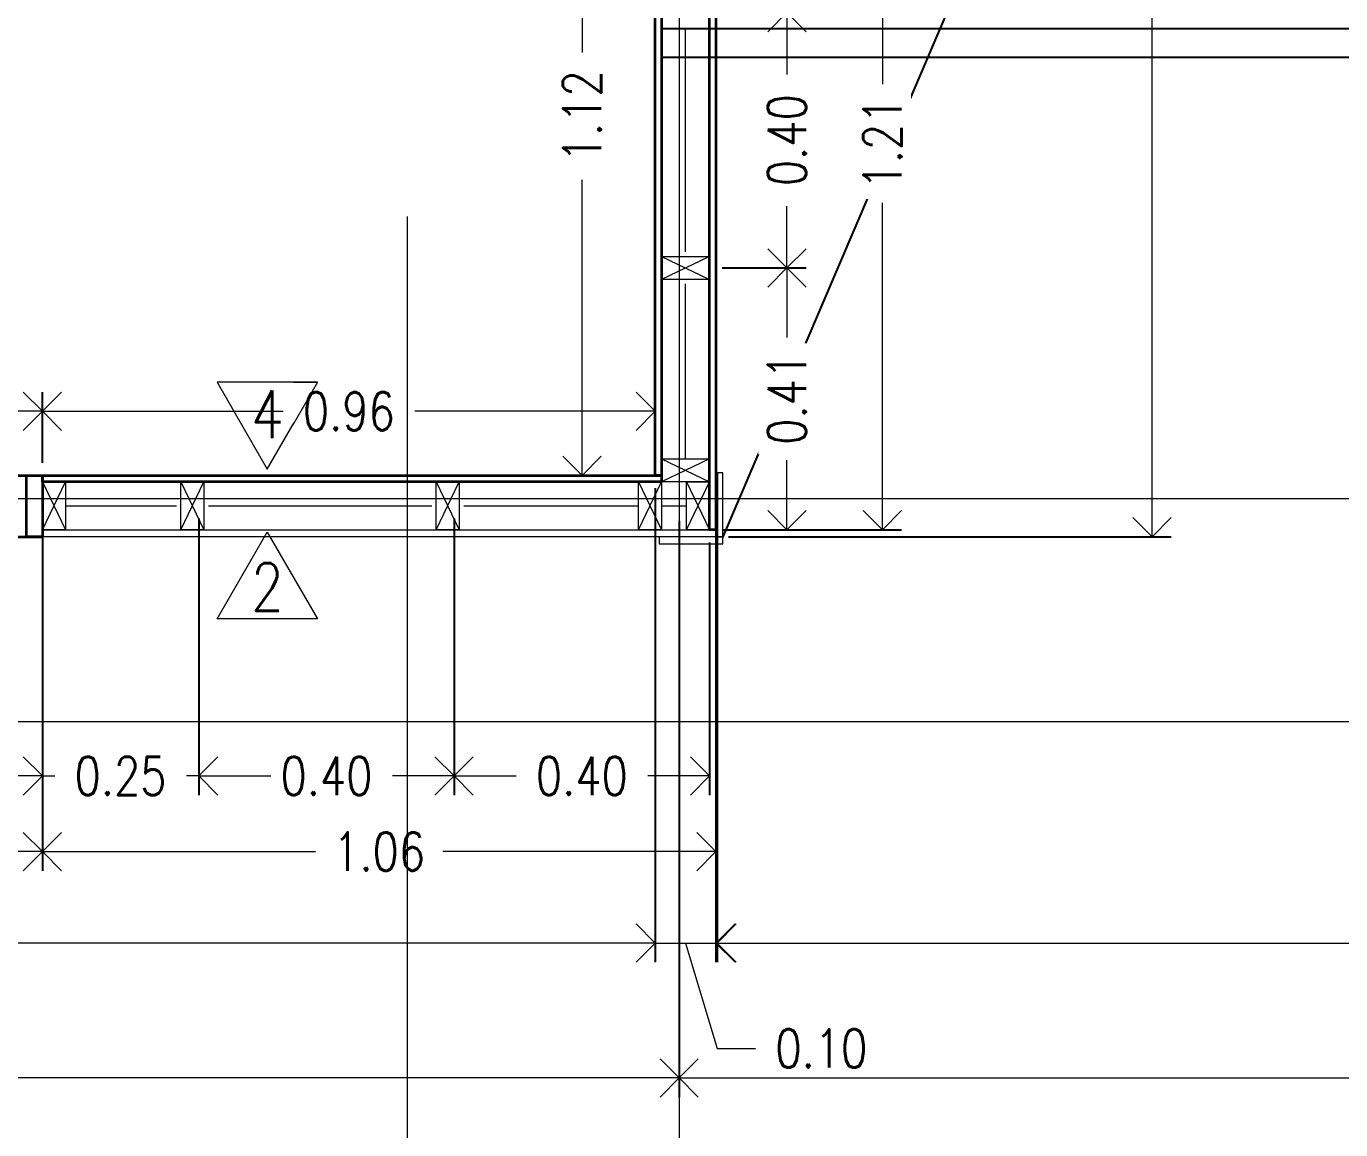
# Model space of a CAD drawing. Header units: metres. Extents: x -2 to 612, y -64 to 156.
# Drawn here: x 472.17 to 474.229, y 42.312 to 44.04 of the extents above; entities that cross this region are included whole.
import ezdxf

# ---------------------------------------------------------------- set-up
doc = ezdxf.new("R2010")
doc.units = ezdxf.units.M
doc.header["$LTSCALE"] = 5
doc.header["$MEASUREMENT"] = 0
doc.layers.get('0').update_dxf_attribs({"color": 30})
doc.layers.get('DEFPOINTS').update_dxf_attribs({"color": 210})
for name, color, linetype, lineweight in [('A-ANNO-DIMS', 3, 'Continuous', 18), ('A-ANNO-SYMB', 3, 'Continuous', 18), ('A-ANNO-TEXT', 3, 'Continuous', 18), ('A-DETL-MBND', 3, 'Continuous', 18), ('A-ELEV-IDEN', 3, 'Continuous', 18), ('A-ELEV-MBE1', 7, 'Continuous', 35), ('A-ELEV-MBE2', 4, 'Continuous', 25), ('A-SECT-MCUT', 7, 'Continuous', 35), ('A-WALL-PATT', 8, 'Continuous', 18), ('A-WALL-STUD', 3, 'Continuous', 18)]:
    doc.layers.add(name, color=color, linetype=linetype, lineweight=lineweight)
doc.styles.add('E-ROMANS', font='romans.shx', dxfattribs={"width": 0.8})
doc.dimstyles.new('E-0050_ARW_12', dxfattribs={"dimscale": 0.001, "dimtxt": 60, "dimasz": 60, "dimexe": 30, "dimexo": 20, "dimgap": 30, "dimtad": 0, "dimzin": 0, "dimdsep": 46, "dimtxsty": 'E-ROMANS', "dimblk": 'OPEN90', "dimcen": 30, "dimclrd": 256, "dimclre": 256, "dimclrt": 256, "dimadec": 0, "dimazin": 0, "dimtfac": 1, "dimtmove": 1, "dimatfit": 3, "dimldrblk": 'OPEN90', "dimfxl": 1, "dimtfill": 1, "dimtolj": 1, "dimtzin": 0, "dimlwd": -1, "dimarcsym": 0})

# ---------------------------------------------------------------- blocks, each defined once
blk = doc.blocks.new('_Open90')
at = {"color": 0, "linetype": 'ByBlock', "lineweight": -2}
for p, q in [((-0.5, 0.5), (0, 0)), ((0, 0), (-1, 0)), ((0, 0), (-0.5, -0.5))]:
    blk.add_line(p, q, dxfattribs=at)
blk = doc.blocks.new('*D614')
at = {"layer": 'A-ANNO-DIMS', "lineweight": -2, "transparency": 16777216}
for p, q in [((471.3456, 43.269), (471.3456, 42.8358)), ((472.1956, 43.279), (472.1956, 42.8358))]:
    blk.add_line(p, q, dxfattribs=at)
at = {"layer": 'A-ANNO-DIMS', "transparency": 16777216}
for p, q in [((471.4056, 42.8658), (471.6675, 42.8658)), ((472.1356, 42.8658), (471.8738, 42.8658))]:
    blk.add_line(p, q, dxfattribs=at)
at = {"layer": 'DEFPOINTS', "color": 0, "transparency": 16777216}
for p in [(471.3456, 43.289), (472.1956, 43.299), (472.1956, 42.8658)]:
    blk.add_point(p, dxfattribs=at)
at = {"layer": 'A-ANNO-DIMS', "transparency": 16777216, "xscale": 0.06, "yscale": 0.06, "zscale": 0.06, "rotation": 180}
blk.add_blockref('_Open90', (471.3456, 42.8658), dxfattribs=at)
at = {"layer": 'A-ANNO-DIMS', "transparency": 16777216, "xscale": 0.06, "yscale": 0.06, "zscale": 0.06}
blk.add_blockref('_Open90', (472.1956, 42.8658), dxfattribs=at)
at = {"layer": 'A-ANNO-DIMS', "transparency": 16777216, "insert": (471.7706, 42.8658), "char_height": 0.06, "attachment_point": 5, "style": 'E-ROMANS', "bg_fill": 3, "box_fill_scale": 1.25, "bg_fill_color": 256, "bg_fill_true_color": 13158600, "bg_fill_transparency": 0}
blk.add_mtext('\\A1;0.85', dxfattribs=at)
blk = doc.blocks.new('*D615')
at = {"layer": 'A-ANNO-DIMS', "lineweight": -2, "transparency": 16777216}
for p, q in [((472.1956, 43.279), (472.1956, 42.8358)), ((472.4406, 43.269), (472.4406, 42.8358))]:
    blk.add_line(p, q, dxfattribs=at)
at = {"layer": 'A-ANNO-DIMS', "transparency": 16777216}
for p, q in [((472.1356, 42.8658), (472.0756, 42.8658)), ((472.1956, 42.8658), (472.215, 42.8658)), ((472.4406, 42.8658), (472.4213, 42.8658)), ((472.5006, 42.8658), (472.5606, 42.8658))]:
    blk.add_line(p, q, dxfattribs=at)
at = {"layer": 'DEFPOINTS', "color": 0, "transparency": 16777216}
for p in [(472.1956, 43.299), (472.4406, 43.289), (472.4406, 42.8658)]:
    blk.add_point(p, dxfattribs=at)
at = {"layer": 'A-ANNO-DIMS', "transparency": 16777216, "xscale": 0.06, "yscale": 0.06, "zscale": 0.06}
blk.add_blockref('_Open90', (472.1956, 42.8658), dxfattribs=at)
at = {"layer": 'A-ANNO-DIMS', "transparency": 16777216, "xscale": 0.06, "yscale": 0.06, "zscale": 0.06, "rotation": 180}
blk.add_blockref('_Open90', (472.4406, 42.8658), dxfattribs=at)
at = {"layer": 'A-ANNO-DIMS', "transparency": 16777216, "insert": (472.3181, 42.8658), "char_height": 0.06, "attachment_point": 5, "style": 'E-ROMANS', "bg_fill": 3, "box_fill_scale": 1.25, "bg_fill_color": 256, "bg_fill_true_color": 13158600, "bg_fill_transparency": 0}
blk.add_mtext('\\A1;0.25', dxfattribs=at)
blk = doc.blocks.new('*D616')
at = {"layer": 'A-ANNO-DIMS', "lineweight": -2, "transparency": 16777216}
for p, q in [((472.4406, 43.269), (472.4406, 42.8358)), ((472.8406, 43.269), (472.8406, 42.8358))]:
    blk.add_line(p, q, dxfattribs=at)
at = {"layer": 'A-ANNO-DIMS', "transparency": 16777216}
for p, q in [((472.5006, 42.8658), (472.5375, 42.8658)), ((472.7806, 42.8658), (472.7438, 42.8658))]:
    blk.add_line(p, q, dxfattribs=at)
at = {"layer": 'DEFPOINTS', "color": 0, "transparency": 16777216}
for p in [(472.4406, 43.289), (472.8406, 43.289), (472.8406, 42.8658)]:
    blk.add_point(p, dxfattribs=at)
at = {"layer": 'A-ANNO-DIMS', "transparency": 16777216, "xscale": 0.06, "yscale": 0.06, "zscale": 0.06, "rotation": 180}
blk.add_blockref('_Open90', (472.4406, 42.8658), dxfattribs=at)
at = {"layer": 'A-ANNO-DIMS', "transparency": 16777216, "xscale": 0.06, "yscale": 0.06, "zscale": 0.06}
blk.add_blockref('_Open90', (472.8406, 42.8658), dxfattribs=at)
at = {"layer": 'A-ANNO-DIMS', "transparency": 16777216, "insert": (472.6406, 42.8658), "char_height": 0.06, "attachment_point": 5, "style": 'E-ROMANS', "bg_fill": 3, "box_fill_scale": 1.25, "bg_fill_color": 256, "bg_fill_true_color": 13158600, "bg_fill_transparency": 0}
blk.add_mtext('\\A1;0.40', dxfattribs=at)
blk = doc.blocks.new('*D617')
at = {"layer": 'A-ANNO-DIMS', "lineweight": -2, "transparency": 16777216}
for p, q in [((472.8406, 43.269), (472.8406, 42.8358)), ((473.2406, 43.2315), (473.2406, 42.8358))]:
    blk.add_line(p, q, dxfattribs=at)
at = {"layer": 'A-ANNO-DIMS', "transparency": 16777216}
for p, q in [((472.9006, 42.8658), (472.9375, 42.8658)), ((473.1806, 42.8658), (473.1438, 42.8658))]:
    blk.add_line(p, q, dxfattribs=at)
at = {"layer": 'DEFPOINTS', "color": 0, "transparency": 16777216}
for p in [(472.8406, 43.289), (473.2406, 43.2515), (473.2406, 42.8658)]:
    blk.add_point(p, dxfattribs=at)
at = {"layer": 'A-ANNO-DIMS', "transparency": 16777216, "xscale": 0.06, "yscale": 0.06, "zscale": 0.06, "rotation": 180}
blk.add_blockref('_Open90', (472.8406, 42.8658), dxfattribs=at)
at = {"layer": 'A-ANNO-DIMS', "transparency": 16777216, "xscale": 0.06, "yscale": 0.06, "zscale": 0.06}
blk.add_blockref('_Open90', (473.2406, 42.8658), dxfattribs=at)
at = {"layer": 'A-ANNO-DIMS', "transparency": 16777216, "insert": (473.0406, 42.8658), "char_height": 0.06, "attachment_point": 5, "style": 'E-ROMANS', "bg_fill": 3, "box_fill_scale": 1.25, "bg_fill_color": 256, "bg_fill_true_color": 13158600, "bg_fill_transparency": 0}
blk.add_mtext('\\A1;0.40', dxfattribs=at)
blk = doc.blocks.new('*D619')
at = {"layer": 'A-ANNO-DIMS', "lineweight": -2, "transparency": 16777216}
for p, q in [((472.1956, 43.2305), (472.1956, 42.7173)), ((473.2506, 43.2305), (473.2506, 42.7173))]:
    blk.add_line(p, q, dxfattribs=at)
at = {"layer": 'A-ANNO-DIMS', "transparency": 16777216}
for p, q in [((472.2556, 42.7473), (472.6234, 42.7473)), ((473.1906, 42.7473), (472.8228, 42.7473))]:
    blk.add_line(p, q, dxfattribs=at)
at = {"layer": 'DEFPOINTS', "color": 0, "transparency": 16777216}
for p in [(472.1956, 43.2505), (473.2506, 43.2505), (473.2506, 42.7473)]:
    blk.add_point(p, dxfattribs=at)
at = {"layer": 'A-ANNO-DIMS', "transparency": 16777216, "xscale": 0.06, "yscale": 0.06, "zscale": 0.06, "rotation": 180}
blk.add_blockref('_Open90', (472.1956, 42.7473), dxfattribs=at)
at = {"layer": 'A-ANNO-DIMS', "transparency": 16777216, "xscale": 0.06, "yscale": 0.06, "zscale": 0.06}
blk.add_blockref('_Open90', (473.2506, 42.7473), dxfattribs=at)
at = {"layer": 'A-ANNO-DIMS', "transparency": 16777216, "insert": (472.7231, 42.7473), "char_height": 0.06, "attachment_point": 5, "style": 'E-ROMANS', "bg_fill": 3, "box_fill_scale": 1.25, "bg_fill_color": 256, "bg_fill_true_color": 13158600, "bg_fill_transparency": 0}
blk.add_mtext('\\A1;1.06', dxfattribs=at)
blk = doc.blocks.new('*D620')
at = {"layer": 'A-ANNO-DIMS', "lineweight": -2, "transparency": 16777216}
for p, q in [((471.3456, 43.2415), (471.3456, 42.7173)), ((472.1956, 43.2415), (472.1956, 42.7173))]:
    blk.add_line(p, q, dxfattribs=at)
at = {"layer": 'A-ANNO-DIMS', "transparency": 16777216}
for p, q in [((471.4056, 42.7473), (471.6675, 42.7473)), ((472.1356, 42.7473), (471.8738, 42.7473))]:
    blk.add_line(p, q, dxfattribs=at)
at = {"layer": 'DEFPOINTS', "color": 0, "transparency": 16777216}
for p in [(471.3456, 43.2615), (472.1956, 43.2615), (472.1956, 42.7473)]:
    blk.add_point(p, dxfattribs=at)
at = {"layer": 'A-ANNO-DIMS', "transparency": 16777216, "xscale": 0.06, "yscale": 0.06, "zscale": 0.06, "rotation": 180}
blk.add_blockref('_Open90', (471.3456, 42.7473), dxfattribs=at)
at = {"layer": 'A-ANNO-DIMS', "transparency": 16777216, "xscale": 0.06, "yscale": 0.06, "zscale": 0.06}
blk.add_blockref('_Open90', (472.1956, 42.7473), dxfattribs=at)
at = {"layer": 'A-ANNO-DIMS', "transparency": 16777216, "insert": (471.7706, 42.7473), "char_height": 0.06, "attachment_point": 5, "style": 'E-ROMANS', "bg_fill": 3, "box_fill_scale": 1.25, "bg_fill_color": 256, "bg_fill_true_color": 13158600, "bg_fill_transparency": 0}
blk.add_mtext('\\A1;0.85', dxfattribs=at)
blk = doc.blocks.new('*D621')
at = {"layer": 'A-ANNO-DIMS', "lineweight": -2, "transparency": 16777216}
for p, q in [((470.1456, 43.3265), (470.1456, 42.5741)), ((473.1556, 43.3165), (473.1556, 42.5741))]:
    blk.add_line(p, q, dxfattribs=at)
at = {"layer": 'A-ANNO-DIMS', "transparency": 16777216}
for p, q in [((470.2056, 42.6041), (471.5543, 42.6041)), ((473.0956, 42.6041), (471.7469, 42.6041))]:
    blk.add_line(p, q, dxfattribs=at)
at = {"layer": 'DEFPOINTS', "color": 0, "transparency": 16777216}
for p in [(470.1456, 43.3465), (473.1556, 43.3365), (473.1556, 42.6041)]:
    blk.add_point(p, dxfattribs=at)
at = {"layer": 'A-ANNO-DIMS', "transparency": 16777216, "xscale": 0.06, "yscale": 0.06, "zscale": 0.06, "rotation": 180}
blk.add_blockref('_Open90', (470.1456, 42.6041), dxfattribs=at)
at = {"layer": 'A-ANNO-DIMS', "transparency": 16777216, "xscale": 0.06, "yscale": 0.06, "zscale": 0.06}
blk.add_blockref('_Open90', (473.1556, 42.6041), dxfattribs=at)
at = {"layer": 'A-ANNO-DIMS', "transparency": 16777216, "insert": (471.6506, 42.6041), "char_height": 0.06, "attachment_point": 5, "style": 'E-ROMANS', "bg_fill": 3, "box_fill_scale": 1.25, "bg_fill_color": 256, "bg_fill_true_color": 13158600, "bg_fill_transparency": 0}
blk.add_mtext('\\A1;3.01', dxfattribs=at)
blk = doc.blocks.new('*D622')
at = {"layer": 'A-ANNO-DIMS', "lineweight": -2, "transparency": 16777216}
for p, q in [((473.2526, 43.3405), (473.2526, 42.5741)), ((476.2526, 42.9415), (476.2526, 42.5741))]:
    blk.add_line(p, q, dxfattribs=at)
at = {"layer": 'A-ANNO-DIMS', "transparency": 16777216}
for p, q in [((473.3126, 42.6041), (474.6495, 42.6041)), ((476.1926, 42.6041), (474.8558, 42.6041))]:
    blk.add_line(p, q, dxfattribs=at)
at = {"layer": 'DEFPOINTS', "color": 0, "transparency": 16777216}
for p in [(473.2526, 43.3605), (476.2526, 42.9615), (476.2526, 42.6041)]:
    blk.add_point(p, dxfattribs=at)
at = {"layer": 'A-ANNO-DIMS', "transparency": 16777216, "xscale": 0.06, "yscale": 0.06, "zscale": 0.06, "rotation": 180}
blk.add_blockref('_Open90', (473.2526, 42.6041), dxfattribs=at)
at = {"layer": 'A-ANNO-DIMS', "transparency": 16777216, "xscale": 0.06, "yscale": 0.06, "zscale": 0.06}
blk.add_blockref('_Open90', (476.2526, 42.6041), dxfattribs=at)
at = {"layer": 'A-ANNO-DIMS', "transparency": 16777216, "insert": (474.7526, 42.6041), "char_height": 0.06, "attachment_point": 5, "style": 'E-ROMANS', "bg_fill": 3, "box_fill_scale": 1.25, "bg_fill_color": 256, "bg_fill_true_color": 13158600, "bg_fill_transparency": 0}
blk.add_mtext('\\A1;3.00', dxfattribs=at)
blk = doc.blocks.new('*D1163')
at = {"layer": 'A-ANNO-DIMS', "lineweight": -2, "transparency": 16777216}
for p, q in [((473.2606, 43.6615), (473.3919, 43.6615)), ((473.2606, 43.2515), (473.3919, 43.2515))]:
    blk.add_line(p, q, dxfattribs=at)
at = {"layer": 'A-ANNO-DIMS', "transparency": 16777216}
for p, q in [((473.3619, 43.6015), (473.3619, 43.5528)), ((473.3619, 43.3115), (473.3619, 43.3603))]:
    blk.add_line(p, q, dxfattribs=at)
at = {"layer": 'DEFPOINTS', "color": 0, "transparency": 16777216}
for p in [(473.2406, 43.6615), (473.3619, 43.6615), (473.2406, 43.2515)]:
    blk.add_point(p, dxfattribs=at)
at = {"layer": 'A-ANNO-DIMS', "transparency": 16777216, "xscale": 0.06, "yscale": 0.06, "zscale": 0.06}
for p, rotation in [((473.3619, 43.6615), 90), ((473.3619, 43.2515), 270)]:
    blk.add_blockref('_Open90', p, dxfattribs=dict(at, rotation=rotation))
at = {"layer": 'A-ANNO-DIMS', "transparency": 16777216, "insert": (473.3619, 43.4565), "char_height": 0.06, "attachment_point": 5, "rotation": 90, "style": 'E-ROMANS', "bg_fill": 3, "box_fill_scale": 1.25, "bg_fill_color": 256, "bg_fill_true_color": 13158600, "bg_fill_transparency": 0}
blk.add_mtext('\\A1;0.41', dxfattribs=at)
blk = doc.blocks.new('*D623')
at = {"layer": 'A-ANNO-DIMS', "lineweight": -2, "transparency": 16777216}
for p, q in [((473.2231, 44.0615), (473.3919, 44.0615)), ((473.2606, 43.6615), (473.3919, 43.6615))]:
    blk.add_line(p, q, dxfattribs=at)
at = {"layer": 'A-ANNO-DIMS', "transparency": 16777216}
for p, q in [((473.3619, 44.0015), (473.3619, 43.9647)), ((473.3619, 43.7215), (473.3619, 43.7584))]:
    blk.add_line(p, q, dxfattribs=at)
at = {"layer": 'DEFPOINTS', "color": 0, "transparency": 16777216}
for p in [(473.2031, 44.0615), (473.3619, 44.0615), (473.2406, 43.6615)]:
    blk.add_point(p, dxfattribs=at)
at = {"layer": 'A-ANNO-DIMS', "transparency": 16777216, "xscale": 0.06, "yscale": 0.06, "zscale": 0.06}
for p, rotation in [((473.3619, 44.0615), 90), ((473.3619, 43.6615), 270)]:
    blk.add_blockref('_Open90', p, dxfattribs=dict(at, rotation=rotation))
at = {"layer": 'A-ANNO-DIMS', "transparency": 16777216, "insert": (473.3619, 43.8615), "char_height": 0.06, "attachment_point": 5, "rotation": 90, "style": 'E-ROMANS', "bg_fill": 3, "box_fill_scale": 1.25, "bg_fill_color": 256, "bg_fill_true_color": 13158600, "bg_fill_transparency": 0}
blk.add_mtext('\\A1;0.40', dxfattribs=at)
blk = doc.blocks.new('*D1164')
at = {"layer": 'A-ANNO-DIMS', "lineweight": -2, "transparency": 16777216}
for p, q in [((473.2706, 44.4615), (473.5414, 44.4615)), ((473.2706, 43.2515), (473.5414, 43.2515))]:
    blk.add_line(p, q, dxfattribs=at)
at = {"layer": 'A-ANNO-DIMS', "transparency": 16777216}
for p, q in [((473.5114, 44.4015), (473.5114, 43.9494)), ((473.5114, 43.3115), (473.5114, 43.7637))]:
    blk.add_line(p, q, dxfattribs=at)
at = {"layer": 'DEFPOINTS', "color": 0, "transparency": 16777216}
for p in [(473.2506, 44.4615), (473.5114, 44.4615), (473.2506, 43.2515)]:
    blk.add_point(p, dxfattribs=at)
at = {"layer": 'A-ANNO-DIMS', "transparency": 16777216, "xscale": 0.06, "yscale": 0.06, "zscale": 0.06}
for p, rotation in [((473.5114, 44.4615), 90), ((473.5114, 43.2515), 270)]:
    blk.add_blockref('_Open90', p, dxfattribs=dict(at, rotation=rotation))
at = {"layer": 'A-ANNO-DIMS', "transparency": 16777216, "insert": (473.5114, 43.8565), "char_height": 0.06, "attachment_point": 5, "rotation": 90, "style": 'E-ROMANS', "bg_fill": 3, "box_fill_scale": 1.25, "bg_fill_color": 256, "bg_fill_true_color": 13158600, "bg_fill_transparency": 0}
blk.add_mtext('\\A1;1.21', dxfattribs=at)
blk = doc.blocks.new('*D1178')
at = {"layer": 'A-ANNO-DIMS', "lineweight": -2, "transparency": 16777216}
for p, q in [((473.1356, 44.4615), (473.0109, 44.4615)), ((473.1356, 43.3365), (473.0109, 43.3365))]:
    blk.add_line(p, q, dxfattribs=at)
at = {"layer": 'A-ANNO-DIMS', "transparency": 16777216}
for p, q in [((473.0409, 44.4015), (473.0409, 43.9988)), ((473.0409, 43.3965), (473.0409, 43.7993))]:
    blk.add_line(p, q, dxfattribs=at)
at = {"layer": 'DEFPOINTS', "color": 0, "transparency": 16777216}
for p in [(473.0409, 44.4615), (473.1556, 44.4615), (473.1556, 43.3365)]:
    blk.add_point(p, dxfattribs=at)
at = {"layer": 'A-ANNO-DIMS', "transparency": 16777216, "xscale": 0.06, "yscale": 0.06, "zscale": 0.06}
for p, rotation in [((473.0409, 44.4615), 90), ((473.0409, 43.3365), 270)]:
    blk.add_blockref('_Open90', p, dxfattribs=dict(at, rotation=rotation))
at = {"layer": 'A-ANNO-DIMS', "transparency": 16777216, "insert": (473.0409, 43.899), "char_height": 0.06, "attachment_point": 5, "rotation": 90, "style": 'E-ROMANS', "bg_fill": 3, "box_fill_scale": 1.25, "bg_fill_color": 256, "bg_fill_true_color": 13158600, "bg_fill_transparency": 0}
blk.add_mtext('\\A1;1.12', dxfattribs=at)
blk = doc.blocks.new('*D1184')
at = {"layer": 'A-ANNO-DIMS', "lineweight": -2, "transparency": 16777216}
for p, q in [((472.1956, 43.3565), (472.1956, 43.467)), ((473.1556, 43.3565), (473.1556, 43.467))]:
    blk.add_line(p, q, dxfattribs=at)
at = {"layer": 'A-ANNO-DIMS', "transparency": 16777216}
for p, q in [((472.2556, 43.437), (472.5725, 43.437)), ((473.0956, 43.437), (472.7788, 43.437))]:
    blk.add_line(p, q, dxfattribs=at)
at = {"layer": 'DEFPOINTS', "color": 0, "transparency": 16777216}
for p in [(473.1556, 43.437), (472.1956, 43.3365), (473.1556, 43.3365)]:
    blk.add_point(p, dxfattribs=at)
at = {"layer": 'A-ANNO-DIMS', "transparency": 16777216, "xscale": 0.06, "yscale": 0.06, "zscale": 0.06, "rotation": 180}
blk.add_blockref('_Open90', (472.1956, 43.437), dxfattribs=at)
at = {"layer": 'A-ANNO-DIMS', "transparency": 16777216, "xscale": 0.06, "yscale": 0.06, "zscale": 0.06}
blk.add_blockref('_Open90', (473.1556, 43.437), dxfattribs=at)
at = {"layer": 'A-ANNO-DIMS', "transparency": 16777216, "insert": (472.6756, 43.437), "char_height": 0.06, "attachment_point": 5, "style": 'E-ROMANS', "bg_fill": 3, "box_fill_scale": 1.25, "bg_fill_color": 256, "bg_fill_true_color": 13158600, "bg_fill_transparency": 0}
blk.add_mtext('\\A1;0.96', dxfattribs=at)
blk = doc.blocks.new('*D1150')
at = {"layer": 'A-ANNO-DIMS', "lineweight": -2, "transparency": 16777216}
for p, q in [((471.3456, 43.3565), (471.3456, 43.467)), ((472.1956, 43.3566), (472.1956, 43.467))]:
    blk.add_line(p, q, dxfattribs=at)
at = {"layer": 'A-ANNO-DIMS', "transparency": 16777216}
for p, q in [((471.4056, 43.437), (471.6675, 43.437)), ((472.1356, 43.437), (471.8737, 43.437))]:
    blk.add_line(p, q, dxfattribs=at)
at = {"layer": 'DEFPOINTS', "color": 0, "transparency": 16777216}
for p in [(472.1956, 43.437), (471.3456, 43.3365), (472.1956, 43.3366)]:
    blk.add_point(p, dxfattribs=at)
at = {"layer": 'A-ANNO-DIMS', "transparency": 16777216, "xscale": 0.06, "yscale": 0.06, "zscale": 0.06, "rotation": 180}
blk.add_blockref('_Open90', (471.3456, 43.437), dxfattribs=at)
at = {"layer": 'A-ANNO-DIMS', "transparency": 16777216, "xscale": 0.06, "yscale": 0.06, "zscale": 0.06}
blk.add_blockref('_Open90', (472.1956, 43.437), dxfattribs=at)
at = {"layer": 'A-ANNO-DIMS', "transparency": 16777216, "insert": (471.7706, 43.437), "char_height": 0.06, "attachment_point": 5, "style": 'E-ROMANS', "bg_fill": 3, "box_fill_scale": 1.25, "bg_fill_color": 256, "bg_fill_true_color": 13158600, "bg_fill_transparency": 0}
blk.add_mtext('\\A1;0.85', dxfattribs=at)
blk = doc.blocks.new('*D1160')
at = {"layer": 'A-ANNO-DIMS', "lineweight": -2, "transparency": 16777216}
for p, q in [((473.2706, 50.2595), (473.9639, 50.2595)), ((473.2706, 43.2405), (473.9639, 43.2405))]:
    blk.add_line(p, q, dxfattribs=at)
at = {"layer": 'A-ANNO-DIMS', "transparency": 16777216}
for p, q in [((473.9339, 50.1995), (473.9339, 46.8532)), ((473.9339, 43.3005), (473.9339, 46.6469))]:
    blk.add_line(p, q, dxfattribs=at)
at = {"layer": 'DEFPOINTS', "color": 0, "transparency": 16777216}
for p in [(473.2506, 50.2595), (473.2506, 43.2405), (473.9339, 43.2405)]:
    blk.add_point(p, dxfattribs=at)
at = {"layer": 'A-ANNO-DIMS', "transparency": 16777216, "xscale": 0.06, "yscale": 0.06, "zscale": 0.06}
for p, rotation in [((473.9339, 50.2595), 90), ((473.9339, 43.2405), 270)]:
    blk.add_blockref('_Open90', p, dxfattribs=dict(at, rotation=rotation))
at = {"layer": 'A-ANNO-DIMS', "transparency": 16777216, "insert": (473.9339, 46.75), "char_height": 0.06, "attachment_point": 5, "rotation": 90, "style": 'E-ROMANS', "bg_fill": 3, "box_fill_scale": 1.25, "bg_fill_color": 256, "bg_fill_true_color": 13158600, "bg_fill_transparency": 0}
blk.add_mtext('\\A1;7.02', dxfattribs=at)
blk = doc.blocks.new('*D848')
at = {"layer": 'A-ANNO-DIMS', "lineweight": -2, "transparency": 16777216}
for p, q in [((473.1931, 43.2655), (473.1931, 42.3628)), ((470.0961, 42.9775), (470.0961, 42.3628))]:
    blk.add_line(p, q, dxfattribs=at)
at = {"layer": 'A-ANNO-DIMS', "transparency": 16777216}
for p, q in [((470.1561, 42.3928), (471.5415, 42.3928)), ((473.1331, 42.3928), (471.7478, 42.3928))]:
    blk.add_line(p, q, dxfattribs=at)
at = {"layer": 'DEFPOINTS', "color": 0, "transparency": 16777216}
for p in [(473.1931, 43.2855), (470.0961, 42.9975), (473.1931, 42.3928)]:
    blk.add_point(p, dxfattribs=at)
at = {"layer": 'A-ANNO-DIMS', "transparency": 16777216, "xscale": 0.06, "yscale": 0.06, "zscale": 0.06, "rotation": 180}
blk.add_blockref('_Open90', (470.0961, 42.3928), dxfattribs=at)
at = {"layer": 'A-ANNO-DIMS', "transparency": 16777216, "xscale": 0.06, "yscale": 0.06, "zscale": 0.06}
blk.add_blockref('_Open90', (473.1931, 42.3928), dxfattribs=at)
at = {"layer": 'A-ANNO-DIMS', "transparency": 16777216, "insert": (471.6446, 42.3928), "char_height": 0.06, "attachment_point": 5, "style": 'E-ROMANS', "bg_fill": 3, "box_fill_scale": 1.25, "bg_fill_color": 256, "bg_fill_true_color": 13158600, "bg_fill_transparency": 0}
blk.add_mtext('\\A1;3.10', dxfattribs=at)
blk = doc.blocks.new('*D849')
at = {"layer": 'A-ANNO-DIMS', "lineweight": -2, "transparency": 16777216}
for p, q in [((473.1931, 43.2655), (473.1931, 42.3628)), ((476.2901, 42.9775), (476.2901, 42.3628))]:
    blk.add_line(p, q, dxfattribs=at)
at = {"layer": 'A-ANNO-DIMS', "transparency": 16777216}
for p, q in [((473.2531, 42.3928), (474.6385, 42.3928)), ((476.2301, 42.3928), (474.8448, 42.3928))]:
    blk.add_line(p, q, dxfattribs=at)
at = {"layer": 'DEFPOINTS', "color": 0, "transparency": 16777216}
for p in [(473.1931, 43.2855), (476.2901, 42.9975), (476.2901, 42.3928)]:
    blk.add_point(p, dxfattribs=at)
at = {"layer": 'A-ANNO-DIMS', "transparency": 16777216, "xscale": 0.06, "yscale": 0.06, "zscale": 0.06, "rotation": 180}
blk.add_blockref('_Open90', (473.1931, 42.3928), dxfattribs=at)
at = {"layer": 'A-ANNO-DIMS', "transparency": 16777216, "xscale": 0.06, "yscale": 0.06, "zscale": 0.06}
blk.add_blockref('_Open90', (476.2901, 42.3928), dxfattribs=at)
at = {"layer": 'A-ANNO-DIMS', "transparency": 16777216, "insert": (474.7416, 42.3928), "char_height": 0.06, "attachment_point": 5, "style": 'E-ROMANS', "bg_fill": 3, "box_fill_scale": 1.25, "bg_fill_color": 256, "bg_fill_true_color": 13158600, "bg_fill_transparency": 0}
blk.add_mtext('\\A1;3.10', dxfattribs=at)
blk = doc.blocks.new('*D1466')
at = {"layer": 'A-ANNO-DIMS', "lineweight": -2, "transparency": 16777216}
for p, q in [((473.1556, 43.3165), (473.1556, 42.5741)), ((473.2506, 43.3205), (473.2506, 42.5741))]:
    blk.add_line(p, q, dxfattribs=at)
at = {"layer": 'A-ANNO-DIMS', "transparency": 16777216}
for p, q in [((473.0956, 42.6041), (473.0356, 42.6041)), ((473.1556, 42.6041), (473.2506, 42.6041)), ((473.1556, 42.6041), (473.2506, 42.6041)), ((473.2031, 42.6041), (473.2526, 42.4391)), ((473.3106, 42.6041), (473.3706, 42.6041)), ((473.2526, 42.4391), (473.3126, 42.4391))]:
    blk.add_line(p, q, dxfattribs=at)
at = {"layer": 'DEFPOINTS', "color": 0, "transparency": 16777216}
for p in [(473.1556, 43.3365), (473.2506, 43.3405), (473.2506, 42.6041)]:
    blk.add_point(p, dxfattribs=at)
at = {"layer": 'A-ANNO-DIMS', "transparency": 16777216, "xscale": 0.06, "yscale": 0.06, "zscale": 0.06}
blk.add_blockref('_Open90', (473.1556, 42.6041), dxfattribs=at)
at = {"layer": 'A-ANNO-DIMS', "transparency": 16777216, "xscale": 0.06, "yscale": 0.06, "zscale": 0.06, "rotation": 180}
blk.add_blockref('_Open90', (473.2506, 42.6041), dxfattribs=at)
at = {"layer": 'A-ANNO-DIMS', "transparency": 16777216, "insert": (473.4158, 42.4391), "char_height": 0.06, "attachment_point": 5, "style": 'E-ROMANS', "bg_fill": 3, "box_fill_scale": 1.25, "bg_fill_color": 256, "bg_fill_true_color": 13158600, "bg_fill_transparency": 0}
blk.add_mtext('\\A1;0.10', dxfattribs=at)

msp = doc.modelspace()

# ---------------------------------------------------------------- linework, layer by layer
at = {"layer": 'A-ANNO-SYMB'}
msp.add_line((478.32254, 43.30004), (455.48822, 43.30004), dxfattribs=at)
at = {"layer": 'A-DETL-MBND'}
for points in [[(473.26161, 43.34054), (473.25061, 43.34054), (473.25061, 43.24054), (473.26161, 43.24054)], [(473.25061, 43.25154), (473.25061, 43.24054), (472.19561, 43.24054), (472.19561, 43.25154)], [(473.26161, 43.22954), (473.26161, 43.24054), (473.16161, 43.24054), (473.16161, 43.22954)]]:
    msp.add_lwpolyline(points, close=True, dxfattribs=at)
at = {"layer": 'A-ELEV-IDEN'}
msp.add_line((476.24061, 42.95052), (470.14561, 42.95053), dxfattribs=at)
at = {"layer": 'A-ELEV-MBE2', "ltscale": 7}
msp.add_line((473.26161, 43.23954), (476.24061, 50.21353), dxfattribs=at)
at = {"layer": 'A-SECT-MCUT'}
for points in [[(473.16561, 44.46154), (473.16561, 43.33654), (473.15561, 43.33654), (473.15561, 44.46154)], [(473.25061, 44.46154), (473.25061, 43.25154), (473.24061, 43.25154), (473.24061, 44.46154)], [(472.19561, 43.33654), (473.16561, 43.33654), (473.16561, 43.32654), (472.19561, 43.32654)]]:
    msp.add_lwpolyline(points, close=True, dxfattribs=at)
at = {"layer": 'A-WALL-PATT', "ltscale": 0.1}
msp.add_line((473.20311, 43.36254), (473.20311, 43.63654), dxfattribs=at)

# ---------------------------------------------------------------- next in the draw order: dimensions: what is measured, and where the dimension line sits
at = {"layer": 'A-ANNO-DIMS'}
dim = msp.add_linear_dim(base=(472.19561, 42.86581), p1=(471.34561, 43.28904), p2=(472.19561, 43.29904), dimstyle='E-0050_ARW_12', dxfattribs=at)
dim.commit()
dim.dimension.update_dxf_attribs({"geometry": '*D614', "text_midpoint": (471.77061, 42.86581)})

# ---------------------------------------------------------------- next in the draw order: dimensions: what is measured, and where the dimension line sits
dim = msp.add_linear_dim(base=(472.4406081818, 42.865805913), p1=(472.1956081818, 43.2990394916), p2=(472.4406081818, 43.2890392226), dimstyle='E-0050_ARW_12', dxfattribs=at)
dim.commit()
dim.dimension.update_dxf_attribs({"geometry": '*D615', "text_midpoint": (472.3181081818, 42.865805913)})

# ---------------------------------------------------------------- next in the draw order: dimensions: what is measured, and where the dimension line sits
dim = msp.add_linear_dim(base=(472.84061, 42.86581), p1=(472.44061, 43.28904), p2=(472.84061, 43.28904), dimstyle='E-0050_ARW_12', dxfattribs=at)
dim.commit()
dim.dimension.update_dxf_attribs({"geometry": '*D616', "text_midpoint": (472.64061, 42.86581)})

# ---------------------------------------------------------------- next in the draw order: dimensions: what is measured, and where the dimension line sits
dim = msp.add_linear_dim(base=(473.24061, 42.86581), p1=(472.84061, 43.28904), p2=(473.24061, 43.25154), dimstyle='E-0050_ARW_12', dxfattribs=at)
dim.commit()
dim.dimension.update_dxf_attribs({"geometry": '*D617', "text_midpoint": (473.04061, 42.86581)})

# ---------------------------------------------------------------- next in the draw order: dimensions: what is measured, and where the dimension line sits
dim = msp.add_linear_dim(base=(473.2506081818, 42.747256319), p1=(472.1956081818, 43.2505397607), p2=(473.2506081818, 43.2505397607), dimstyle='E-0050_ARW_12', dxfattribs=at)
dim.commit()
dim.dimension.update_dxf_attribs({"geometry": '*D619', "text_midpoint": (472.7231081818, 42.747256319)})

# ---------------------------------------------------------------- next in the draw order: dimensions: what is measured, and where the dimension line sits
for base, p1, p2, picture, middle in [((476.25262, 42.60409), (473.25261, 43.36054), (476.25262, 42.96152), '*D622', (474.75261, 42.60409)), ((472.19561, 42.74726), (471.34561, 43.26154), (472.19561, 43.26154), '*D620', (471.77061, 42.74726))]:
    dim = msp.add_linear_dim(base=base, p1=p1, p2=p2, dimstyle='E-0050_ARW_12', dxfattribs=at)
    dim.commit()
    dim.dimension.update_dxf_attribs({"geometry": picture, "text_midpoint": middle})

# ---------------------------------------------------------------- next in the draw order: dimensions: what is measured, and where the dimension line sits
dim = msp.add_linear_dim(base=(473.36191, 43.66154), p1=(473.24061, 43.25154), p2=(473.24059, 43.66154), angle=90, dimstyle='E-0050_ARW_12', dxfattribs=at)
dim.commit()
dim.dimension.update_dxf_attribs({"geometry": '*D1163', "text_midpoint": (473.36191, 43.45654)})
dim = msp.add_linear_dim(base=(473.15561, 42.60409), p1=(470.14561, 43.34654), p2=(473.15561, 43.33654), dimstyle='E-0050_ARW_12', dxfattribs=at)
dim.commit()
dim.dimension.update_dxf_attribs({"geometry": '*D621', "text_midpoint": (471.65061, 42.60409)})

# ---------------------------------------------------------------- next in the draw order: linework, layer by layer
at = {"layer": 'A-ELEV-MBE1'}
msp.add_line((471.34561, 43.24054), (472.19561, 43.24054), dxfattribs=at)

# ---------------------------------------------------------------- next in the draw order: dimensions: what is measured, and where the dimension line sits
at = {"layer": 'A-ANNO-DIMS'}
for base, p1, p2, picture, middle in [((473.040873, 44.461539), (473.155608, 43.336544), (473.155606, 44.461539), '*D1178', (473.040873, 43.899042)), ((473.36191, 44.06154), (473.24061, 43.66154), (473.20311, 44.06154), '*D623', (473.36191, 43.86154))]:
    dim = msp.add_linear_dim(base=base, p1=p1, p2=p2, angle=90, dimstyle='E-0050_ARW_12', dxfattribs=at)
    dim.commit()
    dim.dimension.update_dxf_attribs({"geometry": picture, "text_midpoint": middle})

# ---------------------------------------------------------------- next in the draw order: linework, layer by layer
at = {"layer": 'A-ANNO-SYMB'}
msp.add_line((473.19311, 52.35043), (473.19311, 41.94592), dxfattribs=at)
at = {"layer": 'A-WALL-PATT', "ltscale": 0.1}
msp.add_line((473.20311, 43.68654), (473.20311, 44.03654), dxfattribs=at)

# ---------------------------------------------------------------- next in the draw order: dimensions: what is measured, and where the dimension line sits
at = {"layer": 'A-ANNO-DIMS'}
dim = msp.add_linear_dim(base=(473.51144, 44.46154), p1=(473.25061, 43.25154), p2=(473.25061, 44.46154), angle=90, dimstyle='E-0050_ARW_12', dxfattribs=at)
dim.commit()
dim.dimension.update_dxf_attribs({"geometry": '*D1164', "text_midpoint": (473.51144, 43.85654)})
dim = msp.add_linear_dim(base=(473.15561, 43.43701), p1=(472.19561, 43.33654), p2=(473.15561, 43.33654), dimstyle='E-0050_ARW_12', dxfattribs=at)
dim.commit()
dim.dimension.update_dxf_attribs({"geometry": '*D1184', "text_midpoint": (472.67561, 43.43701)})

# ---------------------------------------------------------------- next in the draw order: linework, layer by layer
at = {"layer": 'A-ANNO-TEXT'}
msp.add_lwpolyline([(472.54795, 43.34654), (472.62639, 43.48241), (472.46951, 43.4824)], close=True, dxfattribs=at)
at = {"layer": 'A-ELEV-MBE1'}
msp.add_line((471.34561, 43.33654), (472.19561, 43.33654), dxfattribs=at)
msp.add_lwpolyline([(472.1706, 43.33654), (472.1956, 43.33654), (472.19561, 43.24054), (472.17061, 43.24054)], close=True, dxfattribs=at)

# ---------------------------------------------------------------- next in the draw order: texts
at = {"layer": 'A-ANNO-TEXT', "insert": (472.54795, 43.43229), "char_height": 0.075, "attachment_point": 5, "rotation": 0.00048, "style": 'E-ROMANS'}
msp.add_mtext('\\pi-0.45,l0.45,t0.45;4', dxfattribs=at)

# ---------------------------------------------------------------- next in the draw order: dimensions: what is measured, and where the dimension line sits
at = {"layer": 'A-ANNO-DIMS'}
dim = msp.add_linear_dim(base=(473.93391, 43.24054), p1=(473.25061, 50.25954), p2=(473.25061, 43.24054), angle=90, dimstyle='E-0050_ARW_12', dxfattribs=at)
dim.commit()
dim.dimension.update_dxf_attribs({"geometry": '*D1160', "text_midpoint": (473.93391, 46.75004)})

# ---------------------------------------------------------------- next in the draw order: linework, layer by layer
at = {"layer": 'A-ELEV-MBE2'}
for p, q in [((473.16561, 44.03652), (476.33962, 44.03652)), ((473.16561, 43.99152), (476.33962, 43.99152))]:
    msp.add_line(p, q, dxfattribs=at)
at = {"layer": 'A-WALL-STUD'}
for p, q in [((473.16559, 43.67954), (473.24059, 43.64354)), ((473.24059, 43.67954), (473.16559, 43.64354))]:
    msp.add_line(p, q, dxfattribs=at)
msp.add_lwpolyline([(473.16559, 43.67954), (473.24059, 43.67954), (473.24059, 43.64354), (473.16559, 43.64354)], close=True, dxfattribs=at)

# ---------------------------------------------------------------- next in the draw order: dimensions: what is measured, and where the dimension line sits
at = {"layer": 'A-ANNO-DIMS'}
for base, p1, p2, picture, middle in [((472.1956, 43.43701), (471.34561, 43.33654), (472.1956, 43.33658), '*D1150', (471.77061, 43.43701)), ((473.19311, 42.39277), (470.09611, 42.99753), (473.19311, 43.28553), '*D848', (471.64461, 42.39277))]:
    dim = msp.add_linear_dim(base=base, p1=p1, p2=p2, dimstyle='E-0050_ARW_12', dxfattribs=at)
    dim.commit()
    dim.dimension.update_dxf_attribs({"geometry": picture, "text_midpoint": middle})

# ---------------------------------------------------------------- next in the draw order: linework, layer by layer
at = {"layer": 'A-ANNO-SYMB'}
msp.add_line((472.76708, 43.74193), (472.76708, 42.05365), dxfattribs=at)
at = {"layer": 'A-ANNO-TEXT'}
msp.add_lwpolyline([(472.54795, 43.24754), (472.62639, 43.11168), (472.46951, 43.11168)], close=True, dxfattribs=at)
at = {"layer": 'A-WALL-PATT', "ltscale": 0.1}
for p, q in [((472.23161, 43.28904), (472.40561, 43.28904)), ((472.45561, 43.28904), (472.80561, 43.28904))]:
    msp.add_line(p, q, dxfattribs=at)
at = {"layer": 'A-WALL-STUD'}
for p, q in [((472.19561, 43.25154), (472.23161, 43.32654)), ((472.19561, 43.32654), (472.23161, 43.25154)), ((472.41261, 43.25154), (472.44861, 43.32654)), ((472.41261, 43.32654), (472.44861, 43.25154)), ((472.81261, 43.25154), (472.84861, 43.32654)), ((472.81261, 43.32654), (472.84861, 43.25154))]:
    msp.add_line(p, q, dxfattribs=at)
for points in [[(472.19561, 43.25154), (472.19561, 43.32654), (472.23161, 43.32654), (472.23161, 43.25154)], [(472.41261, 43.25154), (472.41261, 43.32654), (472.44861, 43.32654), (472.44861, 43.25154)], [(472.81261, 43.25154), (472.81261, 43.32654), (472.84861, 43.32654), (472.84861, 43.25154)]]:
    msp.add_lwpolyline(points, close=True, dxfattribs=at)

# ---------------------------------------------------------------- next in the draw order: texts
at = {"layer": 'A-ANNO-TEXT', "insert": (472.54795, 43.16179), "char_height": 0.075, "attachment_point": 5, "rotation": 359.99952, "style": 'E-ROMANS'}
msp.add_mtext('\\pi-0.45,l0.45,t0.45;2', dxfattribs=at)

# ---------------------------------------------------------------- next in the draw order: dimensions: what is measured, and where the dimension line sits
at = {"layer": 'A-ANNO-DIMS'}
dim = msp.add_linear_dim(base=(476.29012, 42.39277), p1=(473.19311, 43.28553), p2=(476.29012, 42.99753), dimstyle='E-0050_ARW_12', dxfattribs=at)
dim.commit()
dim.dimension.update_dxf_attribs({"geometry": '*D849', "text_midpoint": (474.74161, 42.39277)})

# ---------------------------------------------------------------- next in the draw order: dimensions: what is measured, and where the dimension line sits
dim = msp.add_linear_dim(base=(473.2506081818, 42.6040850804), p1=(473.1556081818, 43.3365437792), p2=(473.2506081818, 43.3405394916), dimstyle='E-0050_ARW_12', dxfattribs=at)
dim.commit()
dim.dimension.update_dxf_attribs({"geometry": '*D1466', "text_midpoint": (473.3426081818, 42.4390850804)})

# ---------------------------------------------------------------- next in the draw order: linework, layer by layer
at = {"layer": 'A-WALL-PATT', "ltscale": 0.1}
for p, q in [((472.85561, 43.28904), (473.12961, 43.28904)), ((473.16561, 43.28904), (473.20461, 43.28904))]:
    msp.add_line(p, q, dxfattribs=at)
at = {"layer": 'A-WALL-STUD'}
for p, q in [((473.16561, 43.36254), (473.24061, 43.32654)), ((473.24061, 43.36254), (473.16561, 43.32654)), ((473.12961, 43.25154), (473.16561, 43.32654)), ((473.12961, 43.32654), (473.16561, 43.25154)), ((473.20461, 43.25154), (473.24061, 43.32654)), ((473.20461, 43.32654), (473.24061, 43.25154))]:
    msp.add_line(p, q, dxfattribs=at)
for points in [[(473.16561, 43.36254), (473.24061, 43.36254), (473.24061, 43.32654), (473.16561, 43.32654)], [(473.12961, 43.25154), (473.12961, 43.32654), (473.16561, 43.32654), (473.16561, 43.25154)], [(473.20461, 43.25154), (473.20461, 43.32654), (473.24061, 43.32654), (473.24061, 43.25154)]]:
    msp.add_lwpolyline(points, close=True, dxfattribs=at)

doc.saveas('drawing.dxf')
